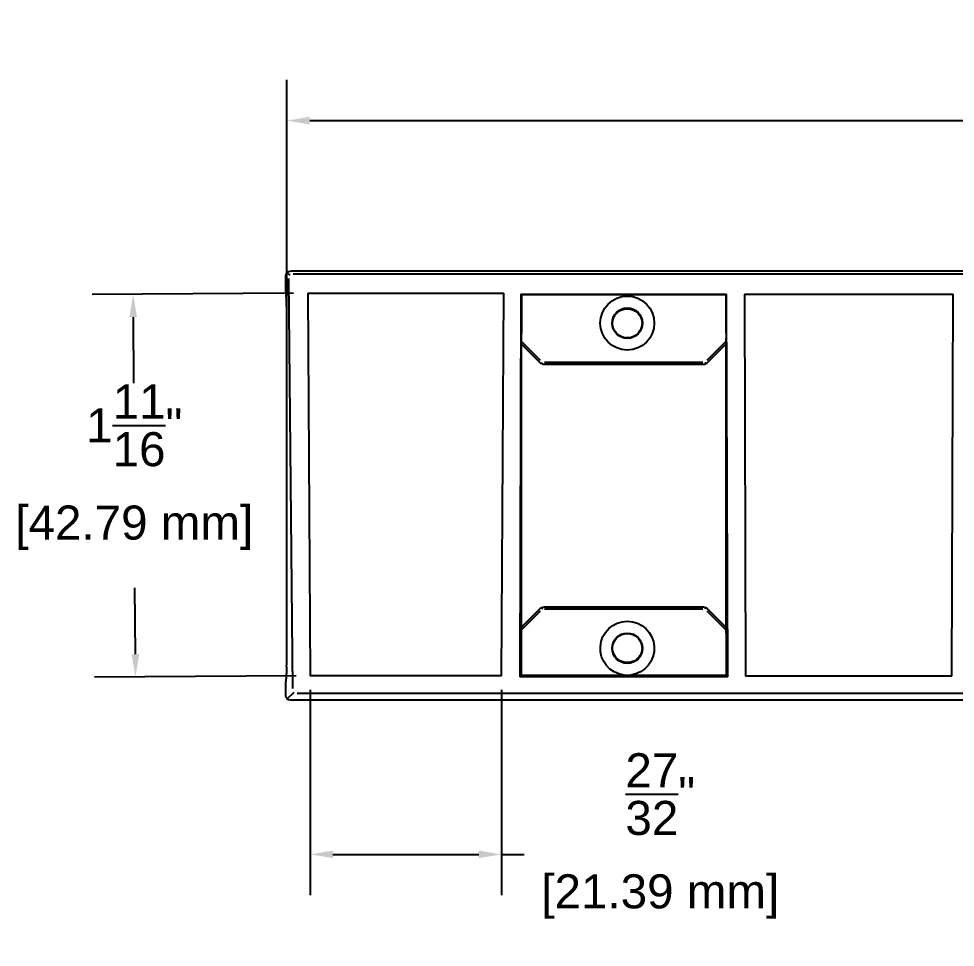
# Model space of a CAD drawing. Header units: inches. Extents: x 1.1 to 22, y 0.6 to 17.8.
# Drawn here: x 5.175 to 9.3, y 8.633 to 12.722 of the extents above; entities that cross this region are included whole.
import ezdxf

# ---------------------------------------------------------------- set-up
doc = ezdxf.new("R2010")
doc.units = ezdxf.units.IN
doc.header["$MEASUREMENT"] = 0
doc.layers.get('Defpoints').update_dxf_attribs({"color": 1})
doc.layers.add('Asymmetric', color=7, linetype='Continuous')
doc.styles.get("Standard").update_dxf_attribs({"font": 'Arial.ttf'})
doc.dimstyles.new('.1 DIM', dxfattribs={"dimscale": 0, "dimtxt": 0.15, "dimasz": 0.1, "dimexe": 0.18, "dimexo": 0.0625, "dimgap": 0.09, "dimtad": 0, "dimtih": 1, "dimtoh": 1, "dimdec": 5, "dimzin": 0, "dimdsep": 46, "dimlunit": 4, "dimtxsty": 'Standard', "dimcen": 0.09, "dimadec": 0, "dimazin": 0, "dimtfac": 1, "dimtdec": 5, "dimtofl": 0, "dimtmove": 0, "dimatfit": 3, "dimfxl": 1, "dimtolj": 1, "dimtzin": 0, "dimarcsym": 0})

# ---------------------------------------------------------------- blocks, each defined once
blk = doc.blocks.new('*D22')
at = {"layer": 'Defpoints', "color": 0, "lineweight": -2, "transparency": 16777216}
for p, q in [((6.3565, 10.7281), (6.3565, 12.4535)), ((18.2523, 10.7281), (18.2523, 12.4535)), ((6.4565, 12.2735), (11.6465, 12.2735)), ((18.1523, 12.2735), (12.9623, 12.2735))]:
    blk.add_line(p, q, dxfattribs=at)
at = {"layer": 'Defpoints', "color": 0, "transparency": 16777216}
for p in [(18.2523, 12.2735), (6.3565, 10.6656), (18.2523, 10.6656)]:
    blk.add_point(p, dxfattribs=at)
for points in [[(6.4565, 12.2901), (6.4565, 12.2568), (6.3565, 12.2735)], [(18.1523, 12.2901), (18.1523, 12.2568), (18.2523, 12.2735)]]:
    blk.add_solid(points, dxfattribs=at)
at = {"layer": 'Defpoints', "color": 0, "transparency": 16777216, "char_height": 0.15, "attachment_point": 5}
for s, insert in [('\\A1;11{\\H1x;\\S29/32;}"', (12.3044, 12.5399)), ('\\A1;[302.15 mm]', (12.3044, 12.088))]:
    blk.add_mtext(s, dxfattribs=dict(at, insert=insert))
blk = doc.blocks.new('*D23')
at = {"layer": 'Defpoints', "color": 0, "lineweight": -2, "transparency": 16777216}
for p, q in [((6.4591, 9.7661), (6.4591, 8.862)), ((7.3013, 9.7661), (7.3013, 8.862)), ((6.5591, 9.042), (7.2013, 9.042)), ((7.3013, 9.042), (7.4013, 9.042))]:
    blk.add_line(p, q, dxfattribs=at)
at = {"layer": 'Defpoints', "color": 0, "transparency": 16777216}
for p in [(6.4591, 9.8286), (7.3013, 9.8286), (7.3013, 9.042)]:
    blk.add_point(p, dxfattribs=at)
for points in [[(6.5591, 9.0587), (6.5591, 9.0253), (6.4591, 9.042)], [(7.2013, 9.0587), (7.2013, 9.0253), (7.3013, 9.042)]]:
    blk.add_solid(points, dxfattribs=at)
at = {"layer": 'Defpoints', "color": 0, "transparency": 16777216, "char_height": 0.15, "attachment_point": 5}
for s, insert in [('\\A1;{\\H1x;\\S27/32;}"', (8.0009, 9.3074)), ('\\A1;[21.39 mm]', (8.0009, 8.8565))]:
    blk.add_mtext(s, dxfattribs=dict(at, insert=insert))
blk = doc.blocks.new('*D24')
at = {"layer": 'Defpoints', "color": 0, "lineweight": -2, "transparency": 16777216}
for p, q in [((6.3859, 11.5129), (5.4986, 11.5073)), ((5.6792, 11.4084), (5.681, 11.1169)), ((5.6886, 9.9237), (5.6868, 10.2152)), ((6.3966, 9.8282), (5.5093, 9.8225))]:
    blk.add_line(p, q, dxfattribs=at)
at = {"layer": 'Defpoints', "color": 0, "transparency": 16777216}
for p in [(6.4484, 11.5133), (5.6893, 9.8237), (6.4591, 9.8286)]:
    blk.add_point(p, dxfattribs=at)
for points in [[(5.6959, 11.4085), (5.6625, 11.4083), (5.6786, 11.5084)], [(5.7053, 9.9238), (5.672, 9.9236), (5.6893, 9.8237)]]:
    blk.add_solid(points, dxfattribs=at)
at = {"layer": 'Defpoints', "color": 0, "transparency": 16777216, "char_height": 0.15, "attachment_point": 5}
for s, insert in [('\\A1;1{\\H1x;\\S11/16;}"', (5.6839, 10.9314)), ('\\A1;[42.79 mm]', (5.6839, 10.4806))]:
    blk.add_mtext(s, dxfattribs=dict(at, insert=insert))

msp = doc.modelspace()

# ---------------------------------------------------------------- linework, layer by layer
at = {"layer": 'Asymmetric', "linetype": 'Continuous'}
for p, q in [((6.370251, 11.591342), (6.357386, 11.604207)), ((18.237457, 11.60997), (6.371301, 11.60997)), ((18.224597, 11.596759), (6.384161, 11.596759)), ((6.351623, 11.529558), (6.351623, 11.590292)), ((6.382222, 9.772321), (6.365005, 11.57882)), ((6.448363, 11.513299), (7.312017, 11.513299)), ((6.448363, 11.513299), (6.459067, 9.828552)), ((7.301314, 9.828552), (7.312017, 11.513299)), ((7.386927, 11.509727), (7.381572, 9.82394)), ((7.386927, 11.509727), (7.389201, 11.507453)), ((7.386927, 11.509727), (8.292697, 11.509727)), ((7.389201, 11.507453), (8.290423, 11.507453)), ((7.389201, 11.507453), (7.389201, 11.33633)), ((8.290423, 11.507453), (8.292697, 11.509727)), ((8.290423, 11.33633), (8.290423, 11.507453)), ((8.298052, 9.82394), (8.292697, 11.509727)), ((8.371438, 11.509467), (8.376782, 9.827024)), ((8.371438, 11.509467), (9.290469, 11.509467)), ((9.285125, 9.827024), (9.290469, 11.509467)), ((6.356468, 9.99584), (6.356468, 11.335308)), ((7.473492, 11.216325), (7.389345, 11.300473)), ((7.389991, 11.288623), (7.38942, 11.297285)), ((7.389991, 11.288623), (7.469566, 11.209048)), ((7.389991, 10.042524), (7.389991, 11.288623)), ((8.290279, 11.300473), (8.206132, 11.216325)), ((8.210058, 11.209048), (8.289633, 11.288623)), ((8.290204, 11.297285), (8.289633, 11.288623)), ((8.289633, 11.288623), (8.289633, 10.042524)), ((7.478473, 11.203096), (7.48085, 11.208834)), ((7.488979, 11.201007), (8.190645, 11.201007)), ((7.491349, 11.208929), (8.188275, 11.208929)), ((8.201151, 11.203096), (8.198774, 11.208834)), ((7.389345, 10.030674), (7.473492, 10.114822)), ((7.469566, 10.122099), (7.389991, 10.042524)), ((7.478473, 10.128051), (7.48085, 10.122313)), ((8.190645, 10.130141), (7.488979, 10.130141)), ((8.188275, 10.122218), (7.491349, 10.122218)), ((8.201151, 10.128051), (8.198774, 10.122313)), ((8.206132, 10.114822), (8.290279, 10.030674)), ((8.289633, 10.042524), (8.210058, 10.122099)), ((7.389991, 10.042524), (7.38942, 10.033862)), ((8.290204, 10.033862), (8.289633, 10.042524)), ((7.389201, 9.831569), (7.389201, 9.994817)), ((8.290423, 9.994817), (8.290423, 9.831569)), ((7.301314, 9.828552), (6.459067, 9.828552)), ((7.381572, 9.82394), (7.389201, 9.831569)), ((8.298052, 9.82394), (7.381572, 9.82394)), ((7.389201, 9.831569), (7.840491, 9.831569)), ((7.870629, 9.831569), (8.290423, 9.831569)), ((8.290423, 9.831569), (8.298052, 9.82394)), ((9.285125, 9.827024), (8.376782, 9.827024)), ((6.351623, 9.740856), (6.351623, 9.802814)), ((6.357386, 9.72694), (6.387469, 9.757023)), ((6.401379, 9.751971), (18.207379, 9.751971)), ((18.237457, 9.721177), (6.371301, 9.721177))]:
    msp.add_line(p, q, dxfattribs=at)
for centre, radius in [((7.85556, 11.38164), 0.118898), ((7.85556, 11.38164), 0.067069), ((7.85556, 9.949507), 0.067069)]:
    msp.add_circle(centre, radius, dxfattribs=at)
at = {"layer": 'Asymmetric', "linetype": 'Continuous', "extrusion": (0, 0, -1)}
for centre, radius, start, end in [((-7.85556, 11.38164), 0.065341, 225.160007, 314.839993), ((-7.85556, 9.949507), 0.118898, 277.28113, 262.71887), ((-7.85556, 9.949507), 0.065341, 45.160129, 134.839871)]:
    msp.add_arc(centre, radius, start, end, dxfattribs=at)
for centre, major_axis, ratio, start_param, end_param in [((6.371315, 11.590278), (-0.013929, 0.013929), 0.999315, 5.49812976, 7.06824085), ((7.389441, 11.33609), (0.000001, -0.038975), 0.00617059, 0.09343745, 1.57696731), ((8.290183, 11.33609), (0.000001, 0.038975), 0.00617059, 1.56462534, 3.04815521), ((7.389441, 9.995057), (0.000001, 0.038975), 0.00617059, 4.706218, 6.18974786), ((8.290183, 9.995057), (0.000001, -0.038975), 0.00617059, 3.2350301, 4.71855996), ((6.341695, 10.658827), (0, 0.93622), 0.02618592, 2.57542873, 2.72464292), ((6.371315, 9.740869), (0.013929, 0.013929), 0.999315, 2.35653711, 3.9266482)]:
    msp.add_ellipse(centre, major_axis=major_axis, ratio=ratio, start_param=start_param, end_param=end_param, dxfattribs=at)
at = {"layer": 'Asymmetric', "linetype": 'Continuous'}
for centre, major_axis, start_param, end_param in [((7.489066, 11.228671), (-0.010594, -0.025575), 5.89206192, 6.67430869), ((8.190558, 11.228671), (-0.010594, 0.025575), 2.75046927, 3.53271604), ((7.489066, 10.102476), (-0.010594, 0.025575), 5.89206192, 6.67430869), ((8.190558, 10.102476), (-0.010594, -0.025575), 2.75046927, 3.53271604)]:
    msp.add_ellipse(centre, major_axis=major_axis, ratio=0.99554617, start_param=start_param, end_param=end_param, dxfattribs=at)
for points in [[(6.354845, 11.462458), (6.353811, 11.487544), (6.352739, 11.510327), (6.351623, 11.529558)], [(7.840491, 9.831569), (7.850537, 9.831581), (7.860583, 9.831581), (7.870629, 9.831569)]]:
    msp.add_open_spline(points, degree=3, dxfattribs=at)
for points, knots in [([(6.356468, 11.335308), (6.356468, 11.347682), (6.356436, 11.359847), (6.356305, 11.383756), (6.356204, 11.39564), (6.355936, 11.417915), (6.355768, 11.428444), (6.355356, 11.447528), (6.35512, 11.455788), (6.354845, 11.462458)], [0, 0, 0, 0, 0.25, 0.25, 0.5, 0.5, 0.75, 0.75, 1, 1, 1, 1]), ([(7.809486, 11.335308), (7.804749, 11.340018), (7.800846, 11.345324), (7.794704, 11.357107), (7.79261, 11.363333), (7.790362, 11.376186), (7.790248, 11.382638), (7.791874, 11.39518), (7.793604, 11.401187), (7.798606, 11.412336), (7.80188, 11.417478), (7.809651, 11.426596), (7.814225, 11.430649), (7.824329, 11.437329), (7.830021, 11.440062), (7.842262, 11.443819), (7.848914, 11.444843), (7.862093, 11.444855), (7.868746, 11.443842), (7.881007, 11.440101), (7.886719, 11.437369), (7.901942, 11.427326), (7.910015, 11.417897), (7.917503, 11.40122), (7.919217, 11.395315), (7.920873, 11.382717), (7.920764, 11.376312), (7.918559, 11.363518), (7.916439, 11.35718), (7.910369, 11.345479), (7.906379, 11.340026), (7.901634, 11.335308)], [0, 0, 0, 0, 0.0625, 0.0625, 0.125, 0.125, 0.1875, 0.1875, 0.25, 0.25, 0.3125, 0.3125, 0.375, 0.375, 0.4375, 0.4375, 0.5, 0.5, 0.5625, 0.5625, 0.625, 0.625, 0.75, 0.75, 0.8125, 0.8125, 0.875, 0.875, 0.9375, 0.9375, 1, 1, 1, 1]), ([(6.354845, 9.86869), (6.355119, 9.875344), (6.355355, 9.883573), (6.355663, 9.897808), (6.355757, 9.902859), (6.355926, 9.913281), (6.356002, 9.918685), (6.356203, 9.935423), (6.356303, 9.947223), (6.356435, 9.971158), (6.356468, 9.983488), (6.356468, 9.99584)], [0, 0, 0, 0, 0.25, 0.25, 0.375, 0.375, 0.5, 0.5, 0.75, 0.75, 1, 1, 1, 1]), ([(7.901634, 9.99584), (7.906371, 9.991129), (7.910273, 9.985824), (7.916415, 9.974042), (7.91851, 9.967815), (7.920758, 9.954963), (7.920872, 9.948509), (7.919246, 9.935966), (7.917516, 9.929961), (7.912514, 9.918812), (7.90924, 9.913669), (7.901469, 9.904551), (7.896895, 9.900498), (7.886791, 9.893819), (7.881099, 9.891086), (7.86886, 9.887329), (7.862208, 9.886304), (7.849029, 9.886293), (7.842376, 9.887305), (7.830115, 9.891046), (7.824403, 9.893777), (7.809181, 9.903818), (7.801106, 9.913248), (7.793617, 9.929926), (7.791903, 9.935828), (7.790247, 9.948426), (7.790356, 9.954833), (7.792561, 9.967627), (7.794681, 9.973966), (7.800751, 9.985668), (7.804741, 9.991121), (7.809486, 9.99584)], [0, 0, 0, 0, 0.0625, 0.0625, 0.125, 0.125, 0.1875, 0.1875, 0.25, 0.25, 0.3125, 0.3125, 0.375, 0.375, 0.4375, 0.4375, 0.5, 0.5, 0.5625, 0.5625, 0.625, 0.625, 0.75, 0.75, 0.8125, 0.8125, 0.875, 0.875, 0.9375, 0.9375, 1, 1, 1, 1])]:
    msp.add_open_spline(points, degree=3, knots=knots, dxfattribs=at)

# ---------------------------------------------------------------- dimensions: what is measured, and where the dimension line sits
at = {"layer": 'Defpoints'}
for base, p1, p2, picture, middle in [((18.25229, 12.273472), (6.356468, 10.665574), (18.25229, 10.665574), '*D22', (12.304379, 12.273472)), ((7.301314, 9.04199), (6.459067, 9.828552), (7.301314, 9.828552), '*D23', (8.000864, 9.04199))]:
    dim = msp.add_linear_dim(base=base, p1=p1, p2=p2, dimstyle='.1 DIM', override={"dimscale": 1, "dimpost": '\\X'}, dxfattribs=at)
    dim.commit()
    dim.dimension.update_dxf_attribs({"geometry": picture, "text_midpoint": middle})
dim = msp.add_aligned_dim(p1=(6.448363, 11.513299), p2=(6.459067, 9.828552), distance=-0.769818, dimstyle='.1 DIM', override={"dimscale": 1, "dimpost": '\\X'}, dxfattribs=at)
dim.commit()
dim.dimension.update_dxf_attribs({"geometry": '*D24', "text_midpoint": (5.683913, 10.666035)})

doc.saveas('drawing.dxf')
